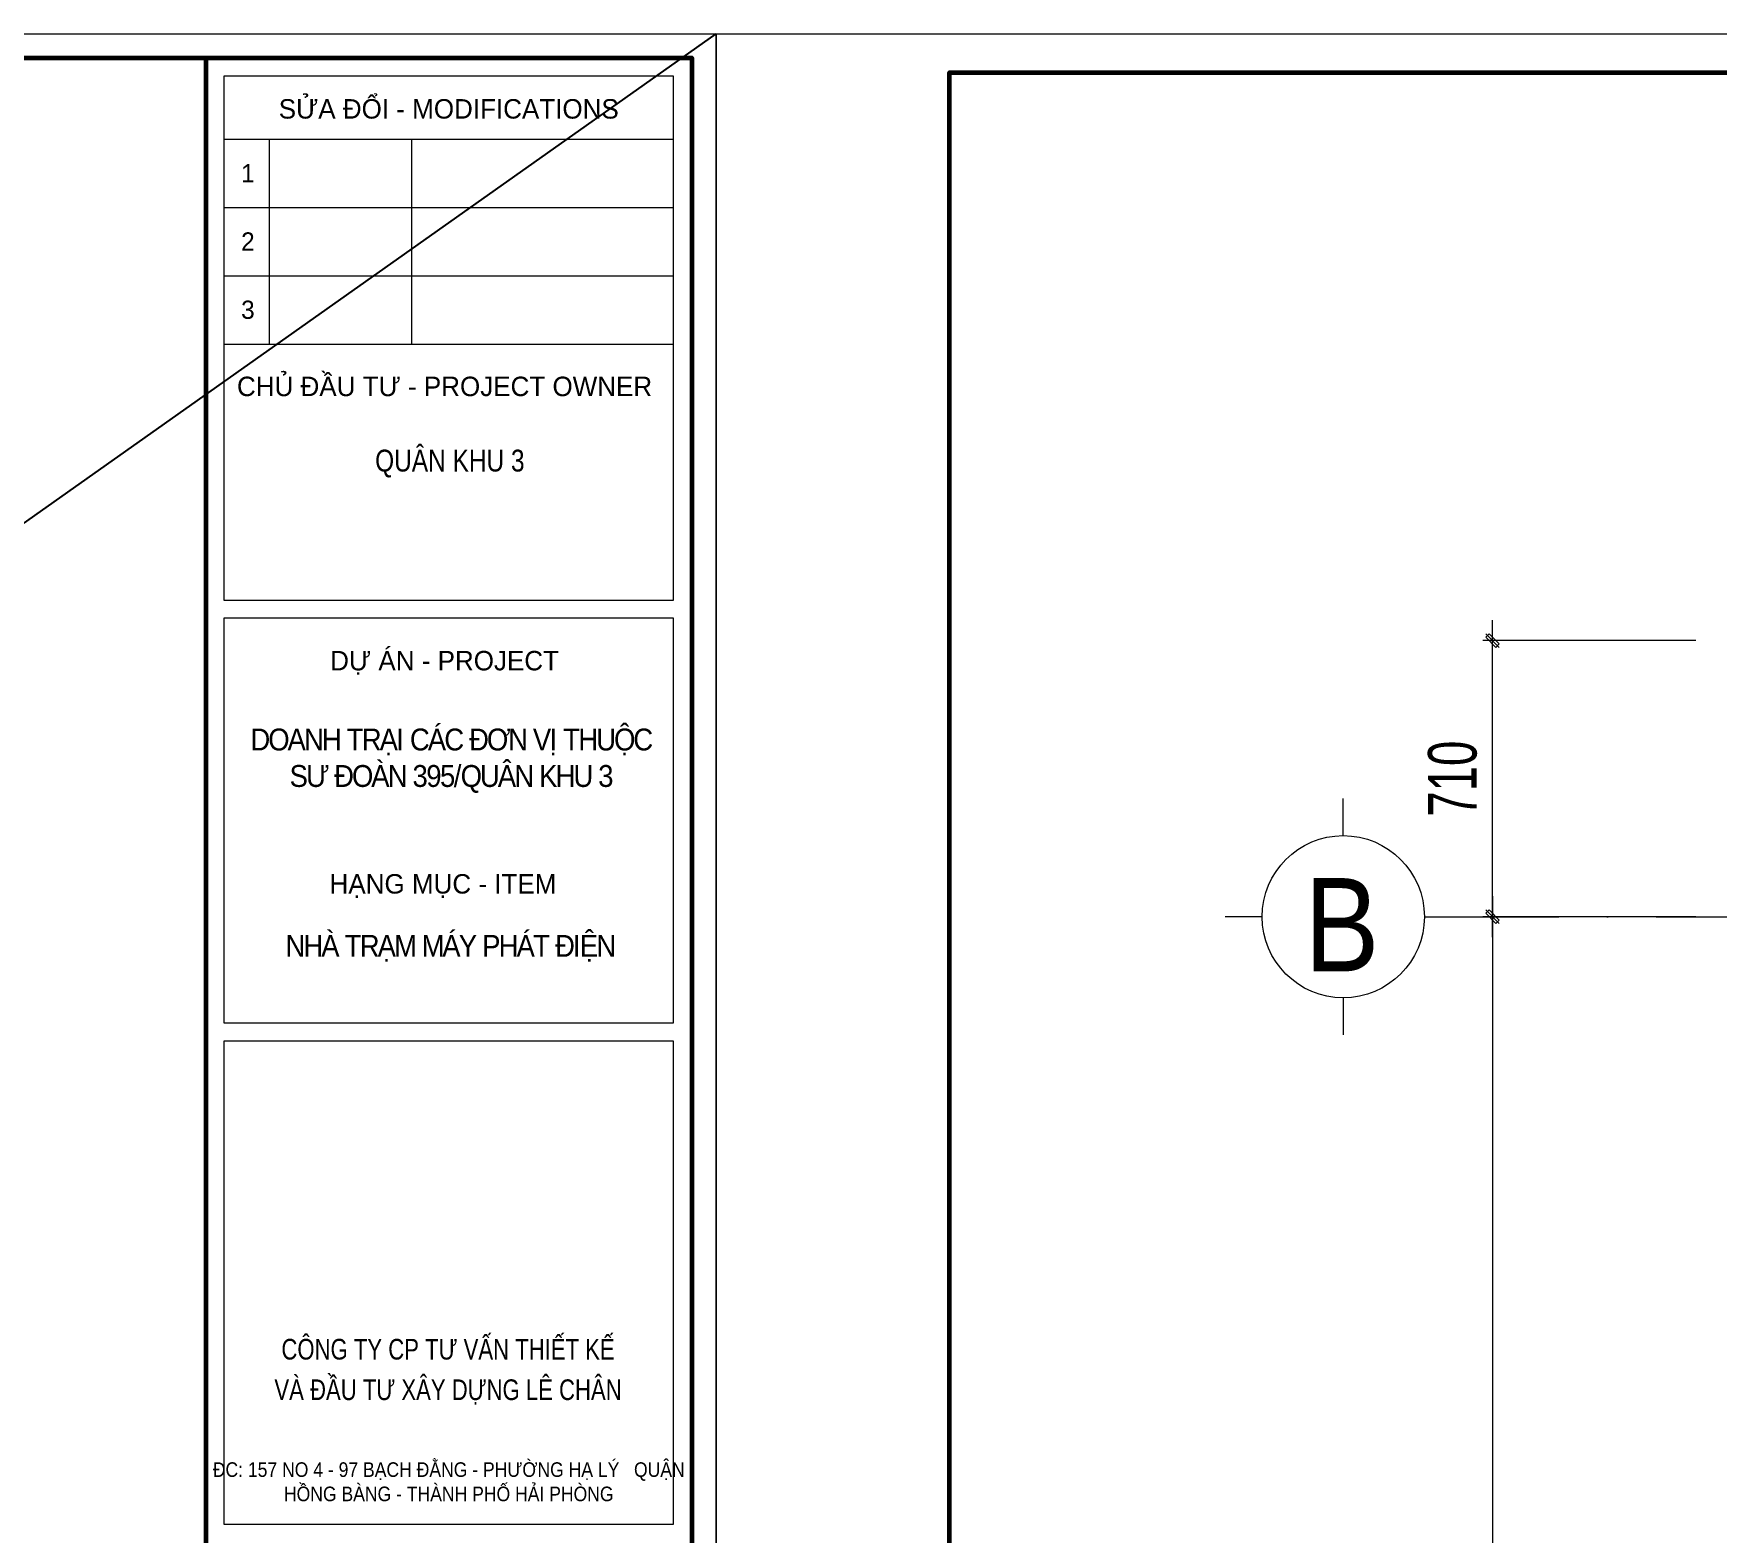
# Model space of a CAD drawing. Header units: millimetres. Extents: x 108335 to 288936, y -578047 to -548347.
# Drawn here: x 195132 to 198595, y -551432 to -548347 of the extents above; entities that cross this region are included whole.
import ezdxf
from ezdxf.enums import TextEntityAlignment as Align

# ---------------------------------------------------------------- set-up
doc = ezdxf.new("R2010")
doc.units = ezdxf.units.MM
doc.header["$MEASUREMENT"] = 0
doc.header["$PDMODE"] = 32
doc.linetypes.add('DASHDOT', pattern=[1, 0.5, -0.25, 0, -0.25])
doc.layers.get('Defpoints').update_dxf_attribs({"color": 1})
for name, color, linetype, lineweight in [('08. Net Text', 3, 'Continuous', 13), ('LC Dim', 8, 'Continuous', 18), ('LC ISO', 153, 'Continuous', 13), ('LC Net manh', 236, 'Continuous', 5), ('LC Net thay', 7, 'Continuous', 25), ('LC Net truc', 8, 'DASHDOT', 13), ('LC Text1', 3, 'Continuous', 20)]:
    doc.layers.add(name, color=color, linetype=linetype, lineweight=lineweight)
doc.layers.add('KCS_Plotter', color=11, linetype='Continuous', plot=False)
doc.layers.add('Khungten_LCDI', color=7, linetype='Continuous')
doc.styles.add('HOATBIF', font='hoatbif.shx', dxfattribs={"width": 0.7})
doc.styles.add('Khungten', font='VHAVAN.TTF', dxfattribs={"width": 0.9, "height": 5000})
doc.styles.add('LC 1', font='VHAVANB.TTF')
doc.styles.add('Text Khung Ten', font='VHAVAN.TTF')
doc.styles.add('Title', font='VHBLACK.TTF', dxfattribs={"width": 0.8})
doc.dimstyles.new('1-100', dxfattribs={"dimscale": 100, "dimtxt": 2.5, "dimasz": 0.35, "dimexe": 0.5, "dimexo": 0, "dimgap": 0.8, "dimtad": 1, "dimdec": 0, "dimzin": 0, "dimdsep": 46, "dimtxsty": 'HOATBIF', "dimblk1": 'DOT', "dimblk2": 'DOT', "dimsah": 1, "dimcen": -1, "dimdle": 1, "dimclrd": 256, "dimclre": 256, "dimclrt": 4, "dimadec": 3, "dimazin": 2, "dimtfac": 0.333333, "dimtdec": 0, "dimtix": 1, "dimtmove": 2, "dimatfit": 3, "dimldrblk": 'DOT', "dimfxl": 1, "dimtvp": 0.833333, "dimtolj": 1, "dimtzin": 0, "dimarcsym": 0})

# ---------------------------------------------------------------- blocks, each defined once
blk = doc.blocks.new('TTRUC')
at = {"layer": 'LC ISO'}
for p, q in [((0, 6.95), (0, 10.13)), ((-6.95, 0), (-10.13, 0)), ((6.95, 0), (10.13, 0)), ((0, -6.95), (0, -10.13))]:
    blk.add_line(p, q, dxfattribs=at)
at = {"layer": 'LC Net manh'}
blk.add_circle((0, 0), 6.95, dxfattribs=at)
blk = doc.blocks.new('DOT')
at = {"layer": 'LC Dim'}
blk.add_line((-3, 0), (3, 0), dxfattribs=at)
at = {"layer": 'LC Dim', "color": 4}
blk.add_line((-1, -1), (1, 1), dxfattribs=at)
blk.add_lwpolyline([(0.5, 1), (-1, -0.5), (-0.5, -1), (1, 0.5)], close=True, dxfattribs=at)
blk = doc.blocks.new('*D397')
at = {"layer": 'Defpoints', "color": 0, "ltscale": 2, "transparency": 16777216}
for p in [(188078.1, -550764.9, 0), (188002.1, -555764.9), (188078.1, -555764.9, 0)]:
    blk.add_point(p, dxfattribs=at)
at = {"layer": 'LC Dim', "lineweight": -2, "ltscale": 2, "transparency": 16777216}
for p, q in [((188078.1, -550764.9), (187977.1, -550764.9)), ((188002.1, -550782.4), (188002.1, -555747.4)), ((188078.1, -555764.9), (187977.1, -555764.9))]:
    blk.add_line(p, q, dxfattribs=at)
at = {"layer": 'LC Dim', "lineweight": -2, "ltscale": 2, "transparency": 16777216, "xscale": 17.5, "yscale": 17.5, "zscale": 17.5}
for p, rotation in [((188002.1, -550764.9), 90), ((188002.1, -555764.9), 270)]:
    blk.add_blockref('DOT', p, dxfattribs=dict(at, rotation=rotation))
at = {"layer": 'LC Dim', "color": 4, "ltscale": 2, "transparency": 16777216, "insert": (187899.6, -553264.9), "char_height": 125, "attachment_point": 5, "rotation": 90, "style": 'HOATBIF'}
blk.add_mtext('\\A1;5000', dxfattribs=at)
blk = doc.blocks.new('_Dot')
at = {"color": 0, "linetype": 'ByBlock', "lineweight": -2}
blk.add_line((-0.5, 0), (-1, 0), dxfattribs=at)
at = {"color": 0, "linetype": 'ByBlock', "const_width": 0.5}
blk.add_lwpolyline([(-0.25, 0, 1), (0.25, 0, 1)], format="xyb", close=True, dxfattribs=at)
blk = doc.blocks.new('*D400')
at = {"layer": 'Defpoints', "color": 0, "ltscale": 2, "transparency": 16777216}
for p in [(188002.1, -550054.9), (188525, -550054.9), (188525, -550764.9)]:
    blk.add_point(p, dxfattribs=at)
at = {"layer": 'LC Dim', "lineweight": -2, "ltscale": 2, "transparency": 16777216}
for p, q in [((188525, -550054.9), (187977.1, -550054.9)), ((188002.1, -550747.4), (188002.1, -550072.4)), ((188525, -550764.9), (187977.1, -550764.9))]:
    blk.add_line(p, q, dxfattribs=at)
at = {"layer": 'LC Dim', "lineweight": -2, "ltscale": 2, "transparency": 16777216, "xscale": 17.5, "yscale": 17.5, "zscale": 17.5}
for p, rotation in [((188002.1, -550054.9), 90), ((188002.1, -550764.9), 270)]:
    blk.add_blockref('DOT', p, dxfattribs=dict(at, rotation=rotation))
at = {"layer": 'LC Dim', "color": 4, "ltscale": 2, "transparency": 16777216, "insert": (187899.6, -550409.9), "char_height": 125, "attachment_point": 5, "rotation": 90, "style": 'HOATBIF'}
blk.add_mtext('\\A1;710', dxfattribs=at)
blk = doc.blocks.new('Nha o can bo nhan vien Trung doan')
at = {"layer": 'Defpoints', "lineweight": 0}
blk.add_lwpolyline([(-1200, -14850), (-1200, 14850), (40800, 14850), (40800, -14850)], close=True, dxfattribs=at)
at = {"layer": 'Khungten_LCDI', "color": 5, "lineweight": 60}
blk.add_line((36600, 14650), (36600, -14650), dxfattribs=at)
at = {"layer": 'Khungten_LCDI', "color": 5, "lineweight": 25}
blk.add_line((40600, -14650), (40600, 14650), dxfattribs=at)
at = {"layer": 'Khungten_LCDI', "color": 9, "lineweight": 15}
for p, q in [((36750, 13981.3), (40450, 13981.3)), ((37122.7, 13981.3), (37122.7, 12296.8)), ((38292.8, 13981.3), (38292.8, 12296.8)), ((36750, 13419.8), (40450, 13419.8)), ((36750, 12858.3), (40450, 12858.3)), ((36750, 12296.8), (40450, 12296.8))]:
    blk.add_line(p, q, dxfattribs=at)
at = {"layer": 'Khungten_LCDI', "color": 5, "lineweight": 60}
blk.add_lwpolyline([(0, -14650), (0, 14650), (40600, 14650), (40600, -14650)], close=True, dxfattribs=at)
at = {"layer": 'Khungten_LCDI', "color": 9, "lineweight": 15}
for points in [[(36750, 10190.4), (40450, 10190.4), (40450, 14500), (36750, 14500)], [(36750, 6711.5), (40450, 6711.5), (40450, 10040.4), (36750, 10040.4)], [(36750, 2587.2), (40450, 2587.2), (40450, 6561.5), (36750, 6561.5)]]:
    blk.add_lwpolyline(points, close=True, dxfattribs=at)
at = {"color": 7, "style": 'Khungten'}
for s, p in [('söa ®æi - modifications', (38600, 14151.5)), ('chñ ®Çu t\xad - project owner', (38565.6, 11868.2)), ('dù ¸n - project', (38565.6, 9611.8)), ('h¹ng môc - item', (38552.5, 7775.6))]:
    blk.add_text(s, height=160, dxfattribs=at).set_placement(p, align=Align.CENTER)
at = {"color": 7, "style": 'Title', "width": 0.8}
for s, p in [('c«ng ty cp t\xad vÊn thiÕt kÕ', (38594.2, 3941.9)), ('vµ ®Çu t\xad x©y dùng lª ch©n', (38594.2, 3608.6))]:
    blk.add_text(s, height=170, dxfattribs=at).set_placement(p, align=Align.CENTER)
at = {"color": 4, "char_height": 180, "attachment_point": 5, "style": 'Khungten'}
for s, insert, width in [('{\\f.VnArialH|b0|i0|c0|p34;\\W0.8;qu©n khu 3}', (38609, 11313), 2315.239), ('{\\f.VnArialH|b0|i0|c0|p34;\\W0.9;\\T0.9;doanh tr¹i c¸c ®¬n vÞ thuéc s\xad ®oµn 395/qu©n khu 3}', (38616.6, 8868.3), 3461.975), ('{\\f.VnArialH|b0|i0|c0|p34;\\T0.9;nhµ tr¹m m¸y ph¸t ®iÖn}', (38609, 7325.4), 3712.556)]:
    blk.add_mtext(s, dxfattribs=dict(at, insert=insert, width=width))
at = {"color": 7, "insert": (38600, 3096.5), "char_height": 120, "attachment_point": 2, "style": 'Khungten'}
blk.add_mtext_dynamic_manual_height_columns('®c: 157 no 4 - 97 b¹ch ®»ng - ph\xadêng h¹ lý   quËn hång bµng - thµnh phè h¶i phßng ', width=3886.569, gutter_width=25, heights=[0], dxfattribs=at)
at = {"color": 7, "style": 'Khungten', "width": 0.8}
for tag, p in [('REVISION', (39498.8, -10746.3)), ('NGAYHT', (39546.1, -11609.4))]:
    blk.add_attdef(tag, text='', height=200, dxfattribs=at).set_placement(p, align=Align.CENTER)
at = {"layer": '08. Net Text', "color": 7, "style": 'Text Khung Ten'}
blk.add_text('1', height=150, dxfattribs=at).set_placement((36891.7, 13626.8))
at = {"layer": '08. Net Text', "color": 7, "ltscale": 2, "style": 'Text Khung Ten'}
for s, p in [('2', (36891.7, 13065.3)), ('3', (36891.7, 12503.8))]:
    blk.add_text(s, height=150, dxfattribs=at).set_placement(p)
at = {"layer": 'LC Text1', "style": 'Title', "width": 1.485915}
for tag, p, p2 in [('TENBANVE1', (36912.7, -8885.8), (40339.1, -8885.8)), ('TENBANVE2', (36912.7, -9562.5), (40339.1, -9562.5))]:
    blk.add_attdef(tag, text='', height=250, dxfattribs=at).set_placement(p, p2, align=Align.FIT)
at = {"layer": 'LC Text1', "style": 'Title', "width": 0.7}
blk.add_attdef('SOBANVE', text='', height=250, dxfattribs=at).set_placement((39562, -13896.2), align=Align.CENTER)
blk = doc.blocks.new('sbbxz')
at = {"layer": 'LC Net truc', "ltscale": 500}
blk.add_line((-2821.5, -110), (4990.1, -110), dxfattribs=at)
at = {"layer": 'LC ISO', "xscale": 30, "yscale": 30, "zscale": 30, "rotation": 180}
blk.add_blockref('TTRUC', (-3125.5, -110), dxfattribs=at)
at = {"layer": 'LC Text1', "ltscale": 0.2, "style": 'LC 1', "width": 0.9}
blk.add_text('b', height=240, dxfattribs=at).set_placement((-3129, -322.5), align=Align.BOTTOM_CENTER)
at = {"layer": 'LC Dim', "ltscale": 2}
for base, p1, p2, picture, middle in [((-2741.9, 600, 0), (-2219, -110, 0), (-2219, 600, 0), '*D400', (-2844.4, 245, 0)), ((-2741.9, -5110, 0), (-2665.9, -110), (-2665.9, -5110), '*D397', (-2844.4, -2610, 0))]:
    dim = blk.add_linear_dim(base=base, p1=p1, p2=p2, angle=90, dimstyle='1-100', override={"dimscale": 50}, dxfattribs=at)
    dim.commit()
    dim.dimension.update_dxf_attribs({"geometry": picture, "text_midpoint": middle, "insert": (-190744, 550654.9)})

msp = doc.modelspace()

# ---------------------------------------------------------------- linework, layer by layer
at = {"layer": 'KCS_Plotter', "ltscale": 2}
msp.add_line((186035.58, -555772.28), (196535.7, -548347.19), dxfattribs=at)

# ---------------------------------------------------------------- block references
at = {"layer": 'LC Dim', "xscale": 0.8, "yscale": 0.8, "zscale": 0.8}
msp.add_blockref('sbbxz', (200326.12, -550075.43, 0), dxfattribs=at)
at = {"layer": 'LC Net thay'}
for p, xscale, yscale, zscale in [((186335.58, -552059.74, 0), 0.2500028331738406, 0.2500028331738406, 0.2500028331738406), ((197015.7, -554287.19, 0), 0.3999999999995706, 0.3999999999995706, 0.3999999999995706)]:
    msp.add_blockref('Nha o can bo nhan vien Trung doan', p, dxfattribs=dict(at, xscale=xscale, yscale=yscale, zscale=zscale))

doc.saveas('drawing.dxf')
